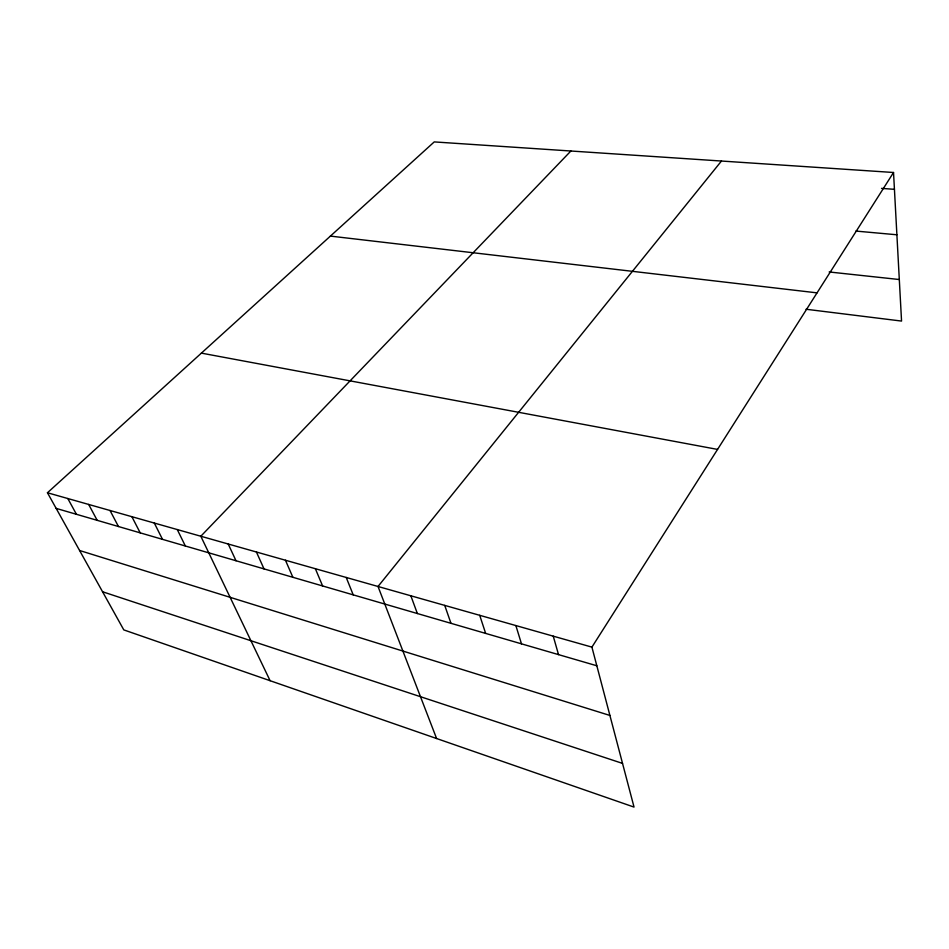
<?xml version="1.0" encoding="UTF-8"?>
<svg xmlns="http://www.w3.org/2000/svg" width="949" height="949" viewBox="0 0 949 949"><rect width="100%" height="100%" fill="white"/><g stroke="black" fill="none" stroke-linecap="round" stroke-linejoin="round"><path stroke-width="1.42" d="M591.915 647.123L893.531 172.493L434.239 141.911L47.45 492.756L123.797 629.899L634.039 807.089L591.915 647.123L47.45 492.756M721.454 161.033L378.022 586.482L436.599 738.524M570.883 151.01L200.82 536.244L270.097 680.706M881.526 188.377L894.433 189.326M855.879 231.07L896.888 234.783M829.165 271.972L899.308 279.528M330.406 236.099L817.042 292.861M806.021 309.244L901.55 321.07L893.531 172.493M201.39 353.123L717.551 449.411M56.157 508.391L596.826 665.771M79.597 550.503L609.91 715.451M102.575 591.761L622.532 763.399M67.818 498.533L76.43 514.299M88.672 504.441L97.189 520.337M110.025 510.491L118.447 526.517M131.887 516.695L140.215 532.864M154.307 523.053L162.504 539.352M177.273 529.566L185.352 545.995M228.211 544.002L236.004 560.74M256.408 551.998L264.024 568.902M285.447 560.23L292.873 577.3M315.376 568.724L322.601 585.948M346.219 577.466L353.218 594.857M410.846 595.782L417.358 613.529M444.725 605.391L450.965 623.303M479.708 615.308L485.651 633.41M515.865 625.557L521.487 643.837M553.243 636.162L558.522 654.62"/></g></svg>
